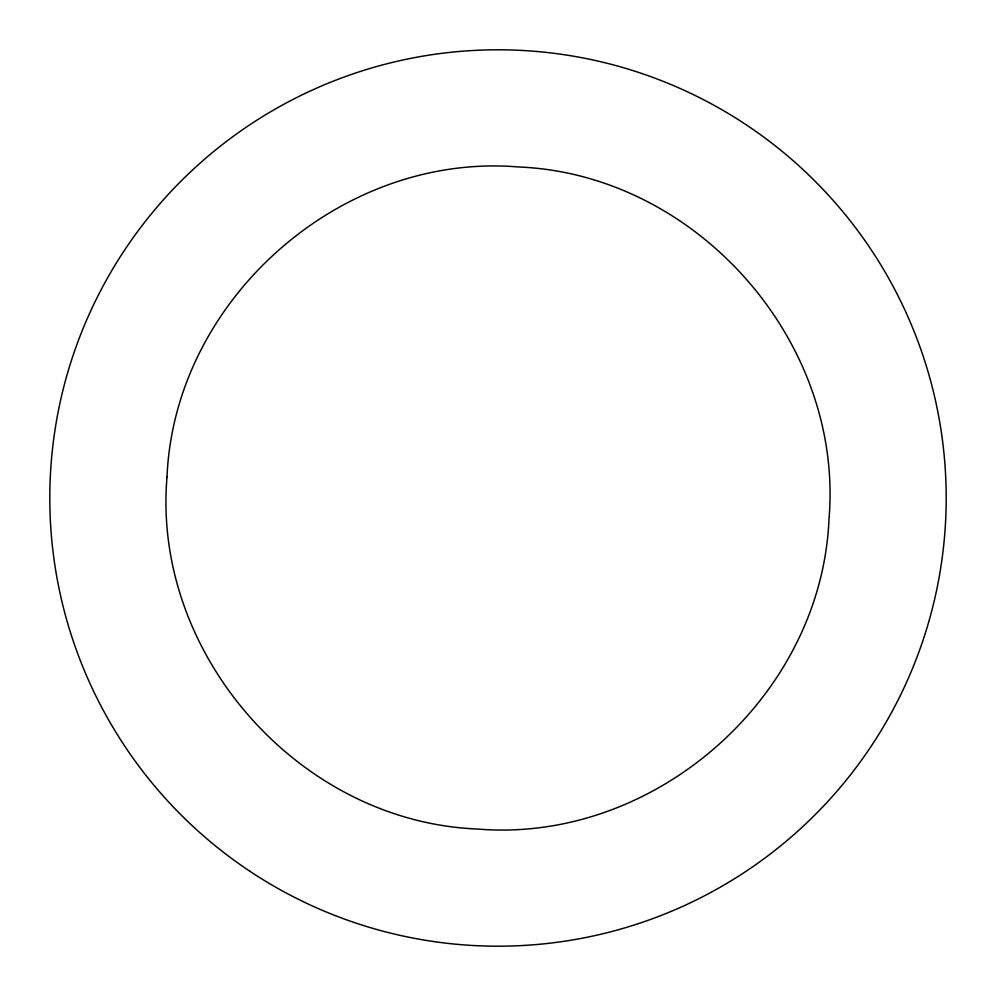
<?xml version="1.0" encoding="UTF-8"?>
<svg xmlns="http://www.w3.org/2000/svg" width="996" height="996" viewBox="0 0 996 996"><rect width="100%" height="100%" fill="white"/><g stroke="black" fill="none" stroke-linecap="round" stroke-linejoin="round"><path stroke-width="1.49" d="M166.992 477.171C151.977 654.497 299.373 821.688 477.171 829.008C654.497 844.023 821.688 696.627 829.008 518.829C844.023 341.504 696.627 174.312 518.829 166.992C341.504 151.977 174.312 299.373 166.992 477.171M249.971 871.313A448.2 448.2 0 0 0 945.316 526.137A448.2 448.2 0 0 0 298.713 96.537A448.2 448.2 0 0 0 249.971 871.313"/></g></svg>
